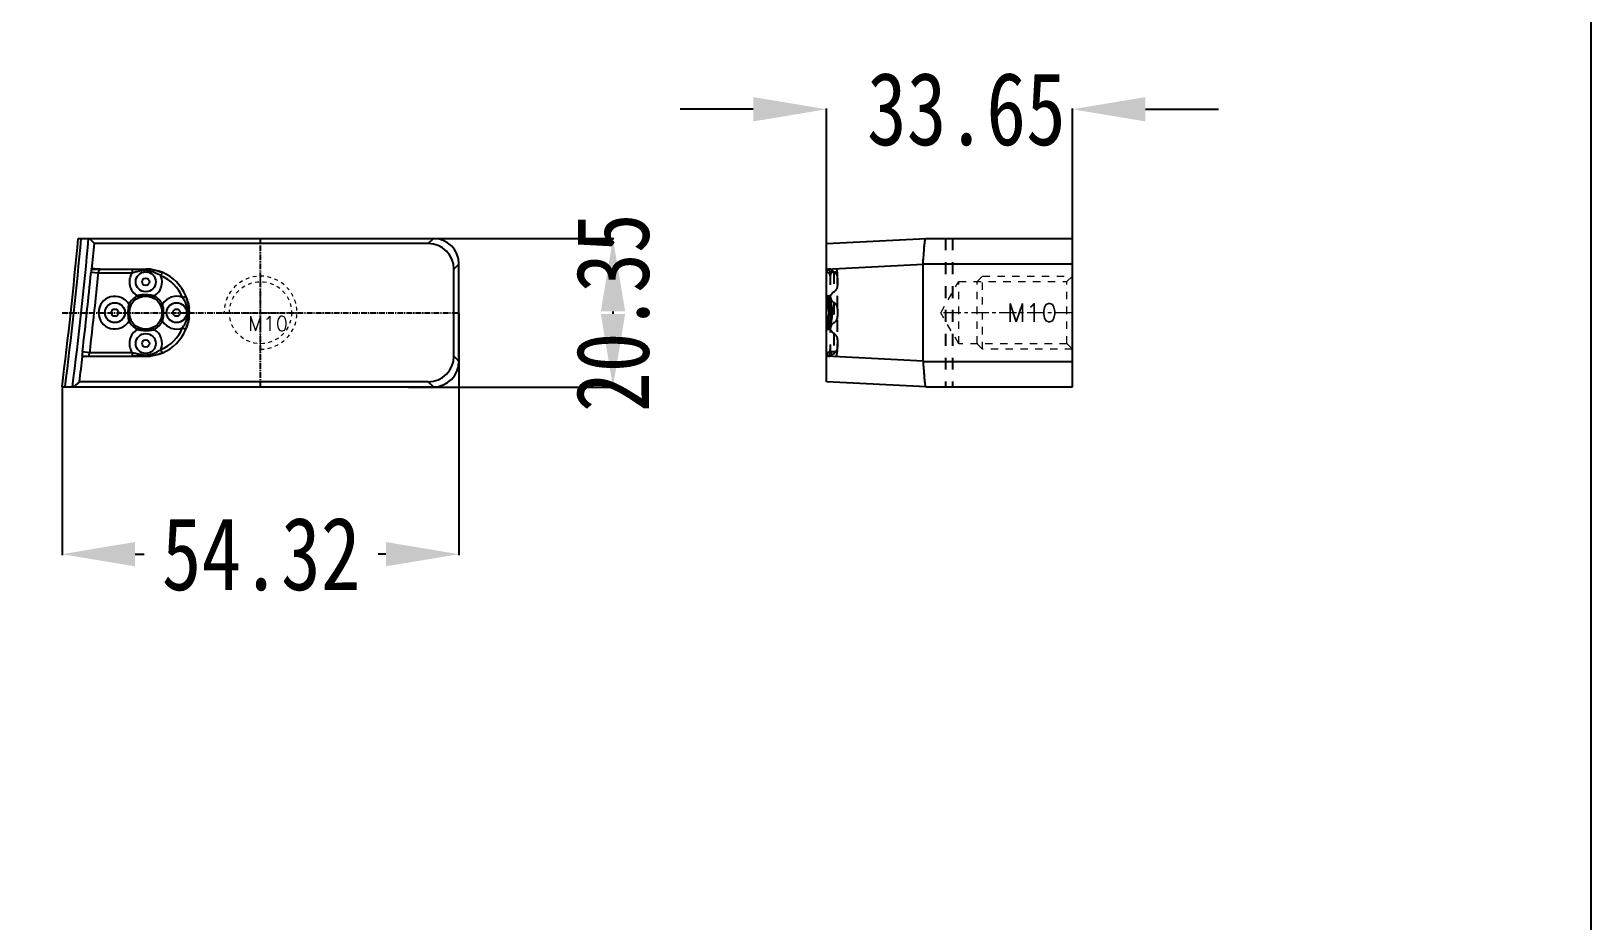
# Model space of a CAD drawing. Header units: millimetres. Extents: x 309 to 11345, y -1340 to 1318.
# Drawn here: x 3050.8 to 3264.3, y -558.3 to -436.5 of the extents above; entities that cross this region are included whole.
import ezdxf
from ezdxf.enums import TextEntityAlignment as Align

# ---------------------------------------------------------------- set-up
doc = ezdxf.new("R2010")
doc.units = ezdxf.units.MM
doc.header["$LTSCALE"] = 16.335
doc.header["$PDMODE"] = 3
doc.header["$PDSIZE"] = 0.3125
doc.linetypes.add('CENTER', pattern=[0.6, 0.375, -0.075, 0.075, -0.075])
doc.linetypes.add('HIDDEN', pattern=[0.2, 0.1, -0.1])
doc.layers.get('0').update_dxf_attribs({"linetype": 'CONTINUOUS'})
doc.layers.get('Defpoints').update_dxf_attribs({"linetype": 'CONTINUOUS'})
doc.layers.add('DEFAULT_2', color=8, linetype='HIDDEN')
doc.layers.add('screw', color=33, linetype='CONTINUOUS', lineweight=13)
doc.styles.get("Standard").update_dxf_attribs({"font": 'txt', "width": 0.8})
doc.styles.add('TXT', font='txt.shx', dxfattribs={"bigfont": 'gbcbig.shx'})
doc.dimstyles.new('STANDARD$0', dxfattribs={"dimscale": 2, "dimtxt": 3, "dimasz": 3, "dimexe": 1.25, "dimexo": 0.625, "dimgap": 0.5, "dimtad": 0, "dimdsep": 46, "dimlunit": 6, "dimtxsty": 'Standard', "dimblk": 'CLOSEDBLANK', "dimcen": 0, "dimclrt": 2, "dimazin": 2, "dimtfac": 2, "dimtmove": 1, "dimatfit": 3, "dimfxl": 0, "dimtolj": 1, "dimtzin": 0, "dimarcsym": 0})

# ---------------------------------------------------------------- blocks, each defined once
blk = doc.blocks.new('screw_m10_g')
at = {"layer": 'screw', "color": 1, "linetype": 'CENTER', "ltscale": 0.310989}
for p, q in [((0, -5.5), (0, 5.5)), ((-5.5, 0), (5.5, 0))]:
    blk.add_line(p, q, dxfattribs=at)
at = {"layer": 'screw', "color": 33, "linetype": 'HIDDEN', "ltscale": 0.310989}
blk.add_circle((0, 0), 4.25, dxfattribs=at)
at = {"layer": 'screw', "color": 92, "linetype": 'HIDDEN', "ltscale": 0.310989}
blk.add_arc((0, 0), 5, 270, 180, dxfattribs=at)
at = {"layer": 'screw', "color": 6, "style": 'TXT'}
blk.add_text('M10', height=2, dxfattribs=at).set_placement((-1.7, -2.5))
blk = doc.blocks.new('*D233')
at = {"color": 4, "lineweight": -2}
for p, q in [((3109.35, -475.07), (3109.35, -508.19)), ((3055.03, -485.24), (3055.03, -508.19)), ((3065.03, -508.07), (3066.28, -508.07)), ((3099.35, -508.07), (3098.28, -508.07))]:
    blk.add_line(p, q, dxfattribs=at)
at = {"color": 4}
for points in [[(3065.03, -506.4), (3065.03, -509.73), (3055.03, -508.07)], [(3099.35, -506.4), (3099.35, -509.73), (3109.35, -508.07)]]:
    blk.add_solid(points, dxfattribs=at)
at = {"layer": 'Defpoints', "color": 0}
for p in [(3109.35, -475), (3055.03, -485.18), (3055.03, -508.07)]:
    blk.add_point(p, dxfattribs=at)
at = {"color": 6, "insert": (3082.28, -508.07), "char_height": 10, "attachment_point": 5}
blk.add_mtext('\\A1;54.32', dxfattribs=at)
blk = doc.blocks.new('*D234')
at = {"color": 4, "lineweight": -2}
for p, q in [((3102.43, -464.83), (3130.56, -464.83)), ((3130.43, -474.83), (3130.43, -475.18)), ((3102.43, -485.18), (3130.56, -485.18))]:
    blk.add_line(p, q, dxfattribs=at)
at = {"color": 4}
for points in [[(3128.77, -474.83), (3132.1, -474.83), (3130.43, -464.83)], [(3128.77, -475.18), (3132.1, -475.18), (3130.43, -485.18)]]:
    blk.add_solid(points, dxfattribs=at)
at = {"layer": 'Defpoints', "color": 0}
for p in [(3102.36, -464.83), (3102.36, -485.18), (3130.43, -485.18)]:
    blk.add_point(p, dxfattribs=at)
at = {"color": 6, "insert": (3130.43, -475), "char_height": 10, "attachment_point": 5, "rotation": 90}
blk.add_mtext('\\A1;20.35', dxfattribs=at)
blk = doc.blocks.new('*D235')
at = {"color": 4, "lineweight": -2}
for p, q in [((3149.64, -447.16), (3139.64, -447.16)), ((3159.64, -465.48), (3159.64, -447.03)), ((3193.3, -469.94), (3193.3, -447.03)), ((3203.3, -447.16), (3213.3, -447.16))]:
    blk.add_line(p, q, dxfattribs=at)
at = {"color": 4}
for points in [[(3149.64, -445.49), (3149.64, -448.82), (3159.64, -447.16)], [(3203.3, -445.49), (3203.3, -448.82), (3193.3, -447.16)]]:
    blk.add_solid(points, dxfattribs=at)
at = {"layer": 'Defpoints', "color": 0}
for p in [(3159.64, -447.16), (3159.64, -465.55), (3193.3, -470)]:
    blk.add_point(p, dxfattribs=at)
at = {"color": 6, "insert": (3178.8, -447.16), "char_height": 10, "attachment_point": 5}
blk.add_mtext('\\A1;33.65', dxfattribs=at)

msp = doc.modelspace()

# ---------------------------------------------------------------- linework, layer by layer
at = {"color": 7, "linetype": 'Continuous'}
for p, q in [((3057.25, -464.831), (3105.879, -464.831)), ((3058.815, -464.831), (3059.468, -465.547)), ((3105.163, -465.547), (3105.879, -464.831)), ((3159.644, -465.547), (3173.297, -464.831)), ((3173.297, -464.831), (3193.297, -464.831)), ((3193.297, -485.177), (3193.297, -464.831)), ((3105.163, -465.547), (3059.468, -465.547)), ((3159.644, -484.461), (3159.644, -465.547)), ((3059.015, -469.454), (3060.014, -469.553)), ((3059.133, -469.051), (3066.49, -469.051)), ((3060.014, -469.553), (3064.618, -469.553)), ((3068.577, -469.968), (3068.769, -469.505)), ((3108.658, -469.042), (3109.352, -468.348)), ((3108.658, -480.966), (3108.658, -469.042)), ((3109.352, -481.66), (3109.352, -468.348)), ((3159.644, -469.042), (3172.878, -468.348)), ((3172.878, -468.331), (3193.297, -468.331)), ((3172.878, -481.66), (3172.878, -468.348)), ((3065.344, -472.704), (3065.477, -472.972)), ((3067.637, -472.704), (3067.503, -472.972)), ((3071.526, -472.918), (3071.99, -472.726)), ((3064.19, -473.857), (3064.458, -473.991)), ((3068.791, -473.857), (3068.522, -473.991)), ((3064.19, -476.151), (3064.458, -476.017)), ((3065.344, -477.304), (3065.477, -477.036)), ((3067.637, -477.304), (3067.503, -477.036)), ((3068.791, -476.151), (3068.522, -476.017)), ((3071.526, -477.09), (3071.99, -477.282)), ((3068.769, -480.503), (3068.577, -480.039)), ((3057.836, -480.337), (3058.833, -480.454)), ((3057.841, -480.956), (3066.49, -480.956)), ((3058.833, -480.454), (3064.618, -480.454)), ((3064.618, -480.454), (3064.618, -480.956)), ((3109.352, -481.66), (3108.658, -480.966)), ((3172.878, -481.66), (3159.644, -480.966)), ((3172.878, -481.677), (3193.297, -481.677)), ((3057.415, -484.461), (3056.605, -485.177)), ((3105.163, -484.461), (3057.415, -484.461)), ((3105.879, -485.177), (3105.163, -484.461)), ((3173.297, -485.177), (3159.644, -484.461)), ((3055.034, -485.177), (3105.879, -485.177)), ((3173.297, -485.177), (3193.297, -485.177))]:
    msp.add_line(p, q, dxfattribs=at)
at = {"color": 1, "linetype": 'CENTER', "ltscale": 0.126546}
for p, q in [((3082.193, -485.177), (3082.193, -464.831)), ((3055.034, -475.004), (3109.352, -475.004))]:
    msp.add_line(p, q, dxfattribs=at)
msp.add_lwpolyline([(2842.221, -267.295), (3264.25, -267.295), (3264.25, -680.055), (2842.221, -680.055)], close=True)
at = {"color": 7, "linetype": 'Continuous'}
for centre, radius in [((3066.49, -470.781), 1.368), ((3066.49, -470.781), 0.497), ((3062.267, -475.004), 1.368), ((3066.49, -475.004), 2.276), ((3070.713, -475.004), 1.368), ((3062.267, -475.004), 0.497), ((3070.713, -475.004), 0.497), ((3066.49, -479.227), 1.368), ((3066.49, -479.227), 0.497)]:
    msp.add_circle(centre, radius, dxfattribs=at)
for centre, radius, start, end in [((2456.152, -409.646), 603.626, 352.811863, 354.754593), ((2456.152, -409.646), 604.043, 352.816846, 354.758219), ((2456.152, -409.646), 605.047, 352.828829, 354.766943), ((3105.852, -468.331), 3.5, 0, 90), ((2456.152, -409.646), 605.9, 354.373448, 354.706384), ((2456.152, -409.646), 605.822, 353.299133, 354.334431), ((2456.152, -409.646), 606.827, 353.299133, 354.334431), ((3088.153, -472.341), 29.281, 173.53179, 174.3423), ((3066.49, -470.781), 2.239, 146.75294, 239.18722), ((3064.409, -393.22), 75.832, 270.15809, 270.67199), ((3063.504, -463.975), 5.689, 281.29729, 282.46748), ((3066.49, -475.004), 5.953, 270, 90), ((3066.49, -470.781), 2.239, 300.81278, 21.27583), ((3065.116, -475.062), 6.158, 55.80502, 56.44836), ((3066.49, -475.004), 5.451, 22.50432, 67.49567), ((3062.267, -475.004), 2.239, 30.81278, 329.18722), ((3066.49, -475.004), 2.57, 116.49769, 153.50231), ((3066.503, -482.095), 9.524, 88.26416, 90.07492), ((3066.49, -475.004), 2.57, 26.49769, 63.50231), ((3070.713, -475.004), 2.239, 68.72416, 149.18722), ((3063.714, -478.169), 9.412, 33.48411, 33.90864), ((3066.129, -475.163), 6.347, 14.9982, 22.58012), ((3073.577, -474.992), 9.52, 178.26159, 180.07482), ((3059.405, -475.016), 9.518, 358.26047, 0.07381), ((3072.257, -497.689), 22.698, 89.66367, 89.91489), ((3066.49, -475.004), 2.57, 206.49769, 243.50231), ((3066.49, -479.227), 2.239, 120.81278, 213.24704), ((3066.478, -467.912), 9.524, 268.26416, 270.07492), ((3066.49, -475.004), 2.57, 296.49769, 333.50231), ((3066.49, -479.227), 2.239, 338.72417, 59.18722), ((3066.49, -475.004), 5.451, 292.50433, 337.49567), ((3070.713, -475.004), 2.239, 210.81278, 291.27583), ((3066.069, -473.418), 6.577, 326.06627, 329.31307), ((3066.525, -473.693), 6.045, 329.34385, 331.16348), ((3066.243, -474.888), 6.225, 337.37944, 342.77675), ((3065.922, -474.783), 6.563, 342.73364, 345.12222), ((2456.152, -409.646), 605.9, 352.907172, 353.241034), ((3082.613, -483.306), 24.954, 173.71483, 174.75529), ((3087.765, -483.854), 30.135, 173.29779, 173.75188), ((3064.44, -552.69), 71.734, 89.32312, 89.85783), ((3105.852, -481.677), 3.5, 270, 0)]:
    msp.add_arc(centre, radius, start, end, dxfattribs=at)
for centre, major_axis, start_param, end_param in [((3105.153, -469.051), (-2.482, -2.482), 2.357564, 3.9256213), ((3105.153, -480.956), (2.482, -2.482), -0.7840286, 0.7840286)]:
    msp.add_ellipse(centre, major_axis=major_axis, ratio=0.9972647, start_param=start_param, end_param=end_param, dxfattribs=at)
for points, knots in [([(3172.878, -468.348), (3172.878, -468.12), (3172.916, -467.673), (3172.981, -467.026), (3173.007, -466.426), (3173.044, -465.9), (3173.09, -465.468), (3173.116, -465.138), (3173.199, -464.931), (3173.272, -464.852), (3173.297, -464.831)], [0, 0, 0, 0, 0.1911561, 0.3757807, 0.5457981, 0.6951762, 0.8181642, 0.9103238, 0.9728914, 1, 1, 1, 1]), ([(3060.014, -469.553), (3060.034, -469.487), (3060.073, -469.367), (3060.138, -469.202), (3060.183, -469.112), (3060.229, -469.045), (3060.245, -469.051)], [0, 0, 0, 0, 0.3693428, 0.6866477, 0.9066714, 1, 1, 1, 1]), ([(3065.258, -469.401), (3065.213, -469.412), (3065.038, -469.456), (3064.862, -469.501), (3064.732, -469.529)], [0, 0, 0, 0, 0.260413, 1, 1, 1, 1]), ([(3065.795, -469.277), (3065.748, -469.286), (3065.568, -469.323), (3065.39, -469.367), (3065.258, -469.401)], [0, 0, 0, 0, 0.2612728, 1, 1, 1, 1]), ([(3066.491, -469.203), (3066.431, -469.203), (3066.197, -469.21), (3065.965, -469.244), (3065.795, -469.277)], [0, 0, 0, 0, 0.2576401, 1, 1, 1, 1]), ([(3067.389, -469.107), (3067.502, -469.126), (3067.972, -469.219), (3068.432, -469.365), (3068.768, -469.504)], [0, 0, 0, 0, 0.2396336, 1, 1, 1, 1]), ([(3071.915, -473.576), (3071.888, -473.522), (3071.781, -473.316), (3071.659, -473.119), (3071.564, -472.976)], [0, 0, 0, 0, 0.2588521, 1, 1, 1, 1]), ([(3072.193, -474.298), (3072.176, -474.233), (3072.101, -473.986), (3072, -473.747), (3071.915, -473.576)], [0, 0, 0, 0, 0.2610802, 1, 1, 1, 1]), ([(3072.074, -476.078), (3072.106, -475.996), (3072.228, -475.646), (3072.292, -475.273), (3072.291, -474.99)], [0, 0, 0, 0, 0.237558, 1, 1, 1, 1]), ([(3072.291, -474.99), (3072.29, -474.931), (3072.28, -474.698), (3072.238, -474.466), (3072.193, -474.298)], [0, 0, 0, 0, 0.2556206, 1, 1, 1, 1]), ([(3071.82, -476.608), (3071.843, -476.567), (3071.936, -476.394), (3072.019, -476.216), (3072.074, -476.078)], [0, 0, 0, 0, 0.2424616, 1, 1, 1, 1]), ([(3067.865, -480.455), (3067.929, -480.424), (3068.174, -480.299), (3068.408, -480.153), (3068.577, -480.039)], [0, 0, 0, 0, 0.2605905, 1, 1, 1, 1]), ([(3058.738, -480.956), (3058.726, -480.96), (3058.712, -480.917), (3058.72, -480.875), (3058.733, -480.777), (3058.773, -480.638), (3058.811, -480.518), (3058.833, -480.454)], [0, 0, 0, 0, 0.0717998, 0.1601986, 0.2839109, 0.6127153, 1, 1, 1, 1]), ([(3064.618, -480.454), (3064.666, -480.464), (3064.862, -480.506), (3065.057, -480.556), (3065.205, -480.594)], [0, 0, 0, 0, 0.2409309, 1, 1, 1, 1]), ([(3065.205, -480.594), (3065.251, -480.606), (3065.446, -480.654), (3065.642, -480.701), (3065.792, -480.73)], [0, 0, 0, 0, 0.2372037, 1, 1, 1, 1]), ([(3065.792, -480.73), (3065.848, -480.741), (3066.078, -480.782), (3066.312, -480.804), (3066.49, -480.804)], [0, 0, 0, 0, 0.2420668, 1, 1, 1, 1]), ([(3066.49, -480.804), (3066.555, -480.805), (3066.807, -480.794), (3067.058, -480.746), (3067.239, -480.695)], [0, 0, 0, 0, 0.2561836, 1, 1, 1, 1]), ([(3067.239, -480.695), (3067.295, -480.679), (3067.508, -480.613), (3067.716, -480.527), (3067.865, -480.455)], [0, 0, 0, 0, 0.2596569, 1, 1, 1, 1]), ([(3172.878, -481.677), (3172.878, -481.905), (3172.917, -482.352), (3172.982, -482.999), (3173.008, -483.598), (3173.046, -484.123), (3173.091, -484.552), (3173.119, -484.879), (3173.202, -485.081), (3173.273, -485.157), (3173.297, -485.177)], [0, 0, 0, 0, 0.1922863, 0.3777874, 0.548395, 0.6979824, 0.8208781, 0.912638, 0.9740043, 1, 1, 1, 1])]:
    msp.add_open_spline(points, degree=3, knots=knots, dxfattribs=at)
for points in [[(3066.491, -469.203), (3066.734, -469.202), (3066.978, -469.239), (3067.212, -469.303)], [(3067.212, -469.303), (3067.45, -469.369), (3067.681, -469.463), (3067.902, -469.573)], [(3067.902, -469.573), (3068.115, -469.678), (3068.321, -469.798), (3068.519, -469.93)], [(3065.523, -472.651), (3065.463, -472.665), (3065.402, -472.683), (3065.344, -472.704)], [(3065.86, -472.596), (3065.747, -472.607), (3065.634, -472.624), (3065.523, -472.651)], [(3066.49, -472.571), (3066.28, -472.571), (3066.069, -472.575), (3065.86, -472.596)], [(3067.637, -472.704), (3067.368, -472.609), (3067.076, -472.584), (3066.791, -472.575)], [(3064.057, -475.004), (3064.057, -475.215), (3064.061, -475.426), (3064.082, -475.636)], [(3064.19, -473.857), (3064.095, -474.126), (3064.071, -474.418), (3064.062, -474.703)], [(3064.082, -475.636), (3064.094, -475.749), (3064.111, -475.862), (3064.137, -475.972)], [(3068.844, -474.037), (3068.829, -473.976), (3068.811, -473.916), (3068.791, -473.857)], [(3068.791, -476.151), (3068.885, -475.882), (3068.91, -475.59), (3068.919, -475.305)], [(3068.899, -474.375), (3068.887, -474.262), (3068.87, -474.148), (3068.844, -474.037)], [(3068.923, -475.004), (3068.923, -474.794), (3068.92, -474.584), (3068.899, -474.375)], [(3064.137, -475.972), (3064.152, -476.032), (3064.169, -476.092), (3064.19, -476.151)], [(3065.344, -477.304), (3065.613, -477.399), (3065.905, -477.423), (3066.19, -477.432)], [(3066.491, -477.437), (3066.701, -477.437), (3066.912, -477.433), (3067.121, -477.412)], [(3067.121, -477.412), (3067.234, -477.401), (3067.347, -477.384), (3067.457, -477.357)], [(3067.457, -477.357), (3067.518, -477.342), (3067.578, -477.325), (3067.637, -477.304)], [(3067.97, -480.775), (3067.726, -480.84), (3067.478, -480.891), (3067.227, -480.925)], [(3068.769, -480.503), (3068.509, -480.612), (3068.242, -480.702), (3067.97, -480.775)]]:
    msp.add_open_spline(points, degree=3, dxfattribs=at)
at = {"layer": 'DEFAULT_2', "color": 8, "linetype": 'HIDDEN'}
for p, q in [((3175.927, -464.831), (3175.927, -485.177)), ((3176.88, -464.831), (3176.88, -485.177)), ((3059.099, -469.015), (3059.066, -468.978)), ((3059.133, -469.051), (3059.099, -469.015)), ((3064.618, -469.051), (3064.618, -469.553)), ((3066.49, -469.051), (3066.49, -469.032)), ((3066.491, -469.203), (3066.49, -469.05)), ((3160.173, -469.553), (3160.173, -480.454)), ((3160.676, -469.413), (3160.676, -472.149)), ((3161.126, -469.454), (3161.126, -480.337)), ((3161.179, -470.284), (3161.179, -471.278)), ((3160.002, -472.737), (3159.644, -472.728)), ((3159.865, -472.972), (3159.865, -473.991)), ((3160.173, -472.702), (3160.176, -472.692)), ((3160.176, -472.692), (3160.188, -472.679)), ((3160.188, -472.679), (3160.186, -472.68)), ((3160.676, -473.636), (3160.676, -476.372)), ((3161.179, -474.507), (3161.179, -475.501)), ((3160.002, -477.271), (3159.644, -477.28)), ((3159.865, -476.017), (3159.865, -477.036)), ((3160.173, -477.304), (3160.173, -477.302)), ((3160.176, -477.316), (3160.173, -477.306)), ((3160.186, -477.328), (3160.178, -477.319)), ((3160.188, -477.329), (3160.186, -477.328)), ((3160.676, -477.859), (3160.676, -480.595)), ((3161.179, -478.73), (3161.179, -479.724)), ((3057.763, -481.025), (3057.841, -480.956)), ((3066.49, -480.805), (3066.49, -480.958)), ((3066.49, -480.976), (3066.49, -480.956)), ((3160.356, -480.73), (3160.421, -480.804))]:
    msp.add_line(p, q, dxfattribs=at)
for points in [[(3160.173, -472.706), (3160.174, -472.697), (3160.178, -472.689)], [(3160.178, -477.319), (3160.174, -477.311), (3160.173, -477.302)]]:
    msp.add_lwpolyline(points, dxfattribs=at)
for centre, radius, start, end in [((3085.156, -472.005), 26.265, 173.38237, 173.52432), ((3066.49, -474.412), 5.38, 85.46182, 90.00139), ((3066.473, -474.582), 5.551, 80.5054, 85.42446), ((3159.67, -469.553), 0.503, 0, 93), ((3161.091, -470.925), 2.185, 122.54366, 123.33602), ((3161.191, -471.072), 2.364, 121.98843, 122.67206), ((3160.042, -469.537), 0.506, 75.78374, 92.94256), ((3161.813, -470.127), 1.66, 159.75956, 161.95718), ((3161.179, -468.542), 1.006, 221.11962, 240), ((3161.06, -476.228), 6.772, 92.78138, 93.5036), ((3160.173, -470.284), 1.006, 0.00004, 59.99973), ((3159.625, -469.453), 1.5, 0.03889, 18.46564), ((3160.173, -471.278), 1.006, 300.00027, 359.99996), ((3066.457, -474.937), 2.195, 107.179, 116.48967), ((3066.474, -474.988), 2.249, 103.44973, 107.18007), ((3066.49, -475.069), 2.332, 83.96158, 101.44124), ((3066.496, -475.038), 2.301, 78.35782, 83.9621), ((3066.501, -475.013), 2.275, 76.33085, 78.35201), ((3066.513, -474.963), 2.223, 63.56063, 76.34614), ((3159.669, -473.951), 1.226, 78.86305, 91.17719), ((3160.01, -472.437), 0.3, 268.5, 333.50392), ((3161.179, -472.765), 1.006, 180, 240), ((3164.693, -472.706), 4.53, 186.67738, 188.79991), ((3161.179, -473.02), 1.006, 120, 153.5039), ((3160.173, -474.507), 1.006, 0.00004, 59.99973), ((3066.575, -475.004), 2.352, 173.95671, 180.002), ((3066.525, -474.999), 2.301, 168.37235, 173.95723), ((3066.462, -474.985), 2.237, 155.2867, 168.38709), ((3066.423, -475.038), 2.195, 197.21769, 206.48977), ((3066.411, -474.964), 2.182, 153.50458, 155.22242), ((3066.557, -474.97), 2.195, 17.15521, 26.48963), ((3066.57, -475.043), 2.182, 333.50456, 335.21674), ((3066.518, -475.023), 2.237, 335.28097, 348.37441), ((3066.456, -475.009), 2.301, 348.35969, 353.95181), ((3066.405, -475.004), 2.352, 353.95129, 359.9973), ((3066.798, -475.025), 5.665, 0.33512, 7.29743), ((3066.792, -474.983), 5.67, 352.74988, 359.90339), ((3160.89, -645.661), 170.671, 90.15745, 90.29342), ((3157.028, -475.007), 3.251, 0.04994, 4.16924), ((3160.173, -475.501), 1.006, 300.00027, 359.99996), ((3066.467, -475.045), 2.223, 243.56063, 256.34679), ((3066.485, -474.97), 2.301, 258.35844, 263.96209), ((3066.491, -474.938), 2.332, 263.96158, 281.44045), ((3066.507, -475.02), 2.249, 281.48677, 287.18002), ((3066.524, -475.071), 2.195, 287.17896, 296.48967), ((3159.67, -476.055), 1.227, 268.81411, 281.10157), ((3160.01, -477.571), 0.3, 26.49608, 91.5), ((3161.179, -477.243), 1.006, 120, 180), ((3161.179, -476.988), 1.006, 206.4961, 240), ((3160.173, -478.73), 1.006, 0.00004, 59.99973), ((3160.173, -479.724), 1.006, 300.00027, 359.99996), ((3066.795, -413.131), 67.845, 269.25363, 269.74272), ((3066.465, -475.256), 5.72, 270.25589, 277.65957), ((3159.67, -480.454), 0.503, 267, 0), ((3160.076, -480.506), 0.432, 179.96751, 200.98954), ((3160.311, -480.251), 0.783, 236.88163, 244.71618), ((3160.042, -480.47), 0.506, 267.05744, 284.21626), ((3161.74, -479.899), 1.586, 198.2601, 199.77014), ((3161.179, -481.466), 1.006, 120, 138.88038), ((3161.176, -488.575), 8.238, 90.34889, 91.55887)]:
    msp.add_arc(centre, radius, start, end, dxfattribs=at)
for points, knots in [([(3060.245, -469.051), (3060.111, -469.047), (3059.913, -469.041), (3059.655, -469.031), (3059.479, -469.023), (3059.326, -469.013), (3059.201, -469.005), (3059.122, -468.991), (3059.075, -468.987), (3059.066, -468.978)], [0, 0, 0, 0, 0.3400391, 0.5031541, 0.6542924, 0.7870225, 0.8937272, 0.9666062, 1, 1, 1, 1]), ([(3065.298, -469.046), (3065.396, -469.045), (3065.794, -469.038), (3066.191, -469.034), (3066.49, -469.032)], [0, 0, 0, 0, 0.24678, 1, 1, 1, 1]), ([(3160.016, -469.032), (3160.01, -469.032), (3159.989, -469.045), (3159.946, -469.062), (3159.886, -469.098), (3159.791, -469.166), (3159.679, -469.293), (3159.644, -469.432), (3159.644, -469.504)], [0, 0, 0, 0, 0.0297, 0.108494, 0.2221345, 0.3576393, 0.6590611, 1, 1, 1, 1]), ([(3159.644, -469.505), (3159.648, -469.478), (3159.663, -469.384), (3159.694, -469.289), (3159.736, -469.233)], [0, 0, 0, 0, 0.2754846, 1, 1, 1, 1]), ([(3160.173, -469.968), (3160.173, -469.845), (3160.048, -469.582), (3159.775, -469.498), (3159.644, -469.505)], [0, 0, 0, 0, 0.4857179, 1, 1, 1, 1]), ([(3160.421, -469.203), (3160.42, -469.202), (3160.416, -469.212), (3160.41, -469.219), (3160.4, -469.241), (3160.38, -469.279), (3160.347, -469.344), (3160.302, -469.436), (3160.255, -469.548), (3160.196, -469.724), (3160.173, -469.869), (3160.173, -469.968)], [0, 0, 0, 0, 0.0054891, 0.0220988, 0.0491776, 0.0860019, 0.1859358, 0.3152093, 0.4664017, 0.6329343, 1, 1, 1, 1]), ([(3160.173, -469.553), (3160.173, -469.52), (3160.216, -469.446), (3160.304, -469.336), (3160.378, -469.252), (3160.421, -469.203)], [0, 0, 0, 0, 0.2316623, 0.5495722, 1, 1, 1, 1]), ([(3160.253, -469.401), (3160.232, -469.427), (3160.199, -469.473), (3160.173, -469.529), (3160.173, -469.553)], [0, 0, 0, 0, 0.5752054, 1, 1, 1, 1]), ([(3161.126, -469.454), (3161.003, -469.455), (3160.778, -469.46), (3160.512, -469.477), (3160.342, -469.497), (3160.254, -469.514), (3160.203, -469.527), (3160.173, -469.545), (3160.173, -469.553)], [0, 0, 0, 0, 0.3805068, 0.7007521, 0.8231434, 0.9146398, 0.9730348, 1, 1, 1, 1]), ([(3160.299, -469.505), (3160.286, -469.508), (3160.247, -469.516), (3160.206, -469.524), (3160.184, -469.539)], [0, 0, 0, 0, 0.3402363, 1, 1, 1, 1]), ([(3160.421, -469.203), (3160.427, -469.197), (3160.306, -469.332), (3160.301, -469.339), (3160.253, -469.401)], [0, 0, 0, 0, 0.0945593, 1, 1, 1, 1]), ([(3160.421, -469.203), (3160.428, -469.194), (3160.381, -469.271), (3160.366, -469.307), (3160.304, -469.43), (3160.272, -469.508), (3160.256, -469.553)], [0, 0, 0, 0, 0.0845742, 0.3094062, 0.6289704, 1, 1, 1, 1]), ([(3160.096, -469.723), (3160.108, -469.742), (3160.15, -469.818), (3160.173, -469.905), (3160.173, -469.968)], [0, 0, 0, 0, 0.2649591, 1, 1, 1, 1]), ([(3160.173, -472.918), (3160.173, -472.89), (3160.124, -472.824), (3160.003, -472.767), (3159.835, -472.732), (3159.709, -472.724), (3159.644, -472.726)], [0, 0, 0, 0, 0.1405172, 0.365814, 0.6742658, 1, 1, 1, 1]), ([(3159.644, -472.726), (3159.654, -472.911), (3159.682, -473.287), (3159.807, -473.844), (3159.959, -474.406), (3160.002, -474.796), (3160.016, -474.992)], [0, 0, 0, 0, 0.2416528, 0.4901189, 0.743724, 1, 1, 1, 1]), ([(3159.741, -473.548), (3159.727, -473.479), (3159.679, -473.207), (3159.658, -472.931), (3159.644, -472.726)], [0, 0, 0, 0, 0.2540382, 1, 1, 1, 1]), ([(3160.173, -472.704), (3160.173, -472.774), (3160.098, -472.926), (3159.942, -472.974), (3159.865, -472.972)], [0, 0, 0, 0, 0.4802161, 1, 1, 1, 1]), ([(3160.002, -472.737), (3159.98, -472.757), (3159.902, -472.809), (3159.865, -472.909), (3159.865, -472.972)], [0, 0, 0, 0, 0.3227861, 1, 1, 1, 1]), ([(3160.173, -472.918), (3160.173, -472.878), (3160.078, -472.788), (3159.975, -472.762), (3159.906, -472.748)], [0, 0, 0, 0, 0.3608774, 1, 1, 1, 1]), ([(3160.173, -472.704), (3160.173, -472.678), (3160.18, -472.641), (3160.211, -472.606), (3160.231, -472.587), (3160.296, -472.568), (3160.279, -472.571)], [0, 0, 0, 0, 0.4206416, 0.5816261, 0.7204521, 1, 1, 1, 1]), ([(3160.173, -472.704), (3160.173, -472.678), (3160.18, -472.641), (3160.211, -472.606), (3160.231, -472.587), (3160.296, -472.568), (3160.279, -472.571)], [0, 0, 0, 0, 0.4206416, 0.5816261, 0.7204521, 1, 1, 1, 1]), ([(3160.421, -474.99), (3160.42, -474.598), (3160.315, -473.907), (3160.173, -473.221), (3160.173, -472.918)], [0, 0, 0, 0, 0.5642416, 1, 1, 1, 1]), ([(3160.173, -472.918), (3160.173, -472.943), (3160.175, -473.049), (3160.184, -473.154), (3160.193, -473.233)], [0, 0, 0, 0, 0.2423025, 1, 1, 1, 1]), ([(3160.279, -472.571), (3160.276, -472.572), (3160.235, -472.583), (3160.196, -472.614), (3160.182, -472.651)], [0, 0, 0, 0, 0.0777683, 1, 1, 1, 1]), ([(3160.216, -473.399), (3160.225, -473.46), (3160.27, -473.722), (3160.322, -473.983), (3160.353, -474.185)], [0, 0, 0, 0, 0.2303549, 1, 1, 1, 1]), ([(3072.462, -474.992), (3072.463, -474.992), (3072.415, -474.988), (3072.414, -474.991), (3072.39, -474.991)], [0, 0, 0, 0, 0.0321801, 1, 1, 1, 1]), ([(3160.016, -474.992), (3160.003, -475.19), (3159.963, -475.585), (3159.809, -476.153), (3159.682, -476.716), (3159.655, -477.095), (3159.644, -477.282)], [0, 0, 0, 0, 0.2562864, 0.5098808, 0.7583485, 1, 1, 1, 1]), ([(3160.173, -473.857), (3160.173, -473.901), (3160.05, -473.985), (3159.939, -473.992), (3159.865, -473.991)], [0, 0, 0, 0, 0.3743667, 1, 1, 1, 1]), ([(3159.865, -473.991), (3159.865, -474.157), (3159.938, -474.493), (3160.003, -474.83), (3160.002, -475.005)], [0, 0, 0, 0, 0.4866658, 1, 1, 1, 1]), ([(3160.002, -475.004), (3160.002, -475.179), (3159.938, -475.516), (3159.865, -475.851), (3159.865, -476.017)], [0, 0, 0, 0, 0.5132581, 1, 1, 1, 1]), ([(3159.865, -476.017), (3159.865, -475.973), (3159.876, -475.789), (3159.917, -475.61), (3159.945, -475.473)], [0, 0, 0, 0, 0.240925, 1, 1, 1, 1]), ([(3160.173, -473.857), (3160.173, -474.047), (3160.239, -474.428), (3160.279, -474.81), (3160.279, -475.005)], [0, 0, 0, 0, 0.4948026, 1, 1, 1, 1]), ([(3160.173, -473.857), (3160.173, -474.047), (3160.239, -474.427), (3160.279, -474.81), (3160.279, -475.004)], [0, 0, 0, 0, 0.4948011, 1, 1, 1, 1]), ([(3160.279, -475.004), (3160.279, -475.198), (3160.238, -475.581), (3160.173, -475.961), (3160.173, -476.151)], [0, 0, 0, 0, 0.5051796, 1, 1, 1, 1]), ([(3160.279, -475.005), (3160.279, -475.198), (3160.238, -475.581), (3160.173, -475.961), (3160.173, -476.151)], [0, 0, 0, 0, 0.5051811, 1, 1, 1, 1]), ([(3160.216, -476.608), (3160.253, -476.364), (3160.367, -475.832), (3160.422, -475.287), (3160.421, -474.99)], [0, 0, 0, 0, 0.4545856, 1, 1, 1, 1]), ([(3160.377, -475.655), (3160.369, -475.716), (3160.336, -475.946), (3160.292, -476.174), (3160.261, -476.342)], [0, 0, 0, 0, 0.2650532, 1, 1, 1, 1]), ([(3160.353, -474.185), (3160.362, -474.244), (3160.397, -474.491), (3160.418, -474.74), (3160.42, -474.93)], [0, 0, 0, 0, 0.2381737, 1, 1, 1, 1]), ([(3160.42, -474.93), (3160.421, -474.992), (3160.42, -475.235), (3160.4, -475.476), (3160.377, -475.655)], [0, 0, 0, 0, 0.2569737, 1, 1, 1, 1]), ([(3159.644, -477.282), (3159.649, -477.214), (3159.669, -476.934), (3159.701, -476.654), (3159.744, -476.447)], [0, 0, 0, 0, 0.2453681, 1, 1, 1, 1]), ([(3160.173, -477.09), (3160.173, -477.118), (3160.124, -477.184), (3160.003, -477.241), (3159.835, -477.276), (3159.709, -477.284), (3159.644, -477.282)], [0, 0, 0, 0, 0.1405163, 0.365808, 0.6742581, 1, 1, 1, 1]), ([(3160.173, -476.151), (3160.173, -476.107), (3160.05, -476.023), (3159.939, -476.016), (3159.865, -476.017)], [0, 0, 0, 0, 0.3743668, 1, 1, 1, 1]), ([(3160.173, -477.302), (3160.172, -477.231), (3160.097, -477.082), (3159.942, -477.034), (3159.865, -477.036)], [0, 0, 0, 0, 0.4803562, 1, 1, 1, 1]), ([(3159.865, -477.036), (3159.865, -477.071), (3159.875, -477.134), (3159.936, -477.213), (3159.953, -477.239), (3160.01, -477.274), (3160.002, -477.271)], [0, 0, 0, 0, 0.3727349, 0.6809236, 0.9104249, 1, 1, 1, 1]), ([(3159.865, -477.036), (3159.865, -477.071), (3159.875, -477.134), (3159.936, -477.213), (3159.953, -477.239), (3160.01, -477.274), (3160.002, -477.271)], [0, 0, 0, 0, 0.3727349, 0.6809236, 0.9104249, 1, 1, 1, 1]), ([(3159.932, -477.21), (3159.926, -477.204), (3159.903, -477.175), (3159.885, -477.141), (3159.877, -477.114)], [0, 0, 0, 0, 0.2284159, 1, 1, 1, 1]), ([(3160.173, -477.09), (3160.173, -477.13), (3160.078, -477.22), (3159.975, -477.246), (3159.906, -477.259)], [0, 0, 0, 0, 0.3607627, 1, 1, 1, 1]), ([(3160.002, -477.271), (3160.001, -477.269), (3159.974, -477.254), (3159.951, -477.231), (3159.932, -477.21)], [0, 0, 0, 0, 0.0736028, 1, 1, 1, 1]), ([(3160.261, -476.342), (3160.249, -476.409), (3160.206, -476.657), (3160.173, -476.907), (3160.173, -477.09)], [0, 0, 0, 0, 0.2716813, 1, 1, 1, 1]), ([(3160.173, -477.09), (3160.173, -477.052), (3160.178, -476.89), (3160.197, -476.73), (3160.216, -476.608)], [0, 0, 0, 0, 0.2381458, 1, 1, 1, 1]), ([(3160.279, -477.437), (3160.263, -477.432), (3160.206, -477.412), (3160.174, -477.348), (3160.173, -477.306)], [0, 0, 0, 0, 0.2877383, 1, 1, 1, 1]), ([(3160.174, -477.324), (3160.178, -477.354), (3160.202, -477.403), (3160.247, -477.426), (3160.265, -477.432)], [0, 0, 0, 0, 0.6141627, 1, 1, 1, 1]), ([(3159.644, -480.503), (3159.775, -480.51), (3160.048, -480.426), (3160.173, -480.163), (3160.173, -480.039)], [0, 0, 0, 0, 0.5142823, 1, 1, 1, 1]), ([(3160.421, -480.804), (3160.438, -480.828), (3160.363, -480.703), (3160.339, -480.648), (3160.267, -480.496), (3160.201, -480.304), (3160.173, -480.129), (3160.173, -480.039)], [0, 0, 0, 0, 0.1066237, 0.2212035, 0.3597581, 0.6702878, 1, 1, 1, 1]), ([(3160.235, -480.396), (3160.226, -480.369), (3160.191, -480.253), (3160.173, -480.132), (3160.173, -480.039)], [0, 0, 0, 0, 0.2359699, 1, 1, 1, 1]), ([(3057.763, -481.025), (3057.772, -481.018), (3057.807, -481.013), (3057.871, -481.001), (3057.968, -480.993), (3058.143, -480.98), (3058.403, -480.968), (3058.621, -480.96), (3058.738, -480.956)], [0, 0, 0, 0, 0.0339836, 0.1027963, 0.2030405, 0.3299762, 0.6423208, 1, 1, 1, 1]), ([(3159.906, -480.448), (3159.885, -480.458), (3159.802, -480.492), (3159.71, -480.506), (3159.644, -480.503)], [0, 0, 0, 0, 0.2603323, 1, 1, 1, 1]), ([(3159.644, -480.503), (3159.654, -480.572), (3159.675, -480.705), (3159.8, -480.855), (3159.92, -480.925), (3159.99, -480.975), (3160.016, -480.976)], [0, 0, 0, 0, 0.3266848, 0.6218945, 0.8744234, 1, 1, 1, 1]), ([(3160.016, -480.976), (3160.015, -480.976), (3160.002, -480.969), (3159.989, -480.965), (3159.977, -480.959)], [0, 0, 0, 0, 0.0697663, 1, 1, 1, 1]), ([(3161.126, -480.337), (3161.003, -480.338), (3160.777, -480.344), (3160.485, -480.366), (3160.29, -480.396), (3160.201, -480.424), (3160.173, -480.445), (3160.173, -480.454)], [0, 0, 0, 0, 0.3786497, 0.6976073, 0.9112985, 0.9705751, 1, 1, 1, 1]), ([(3160.219, -480.42), (3160.212, -480.422), (3160.196, -480.429), (3160.173, -480.442), (3160.173, -480.454)], [0, 0, 0, 0, 0.3694492, 1, 1, 1, 1]), ([(3160.421, -480.804), (3160.465, -480.853), (3160.275, -480.64), (3160.22, -480.567), (3160.173, -480.488), (3160.173, -480.454)], [0, 0, 0, 0, 0.4503539, 0.7684701, 1, 1, 1, 1]), ([(3160.173, -480.454), (3160.173, -480.502), (3160.246, -480.601), (3160.314, -480.683), (3160.356, -480.73)], [0, 0, 0, 0, 0.4325636, 1, 1, 1, 1]), ([(3160.299, -480.398), (3160.291, -480.399), (3160.264, -480.405), (3160.237, -480.413), (3160.219, -480.42)], [0, 0, 0, 0, 0.291005, 1, 1, 1, 1]), ([(3160.421, -480.805), (3160.42, -480.806), (3160.414, -480.789), (3160.404, -480.778), (3160.387, -480.741), (3160.354, -480.679), (3160.304, -480.575), (3160.266, -480.486), (3160.248, -480.435)], [0, 0, 0, 0, 0.0187015, 0.0745348, 0.1644041, 0.2850734, 0.6042923, 1, 1, 1, 1])]:
    msp.add_open_spline(points, degree=3, knots=knots, dxfattribs=at)
for points in [[(3160.421, -469.203), (3160.356, -469.128), (3160.263, -469.071), (3160.166, -469.047)], [(3160.421, -469.203), (3160.356, -469.128), (3160.263, -469.071), (3160.166, -469.047)], [(3072.26, -473.52), (3072.329, -473.778), (3072.383, -474.041), (3072.417, -474.306)], [(3159.916, -474.271), (3159.865, -474.028), (3159.79, -473.791), (3159.741, -473.548)], [(3160.019, -472.938), (3159.972, -472.962), (3159.918, -472.973), (3159.865, -472.972)], [(3160.132, -472.84), (3160.104, -472.882), (3160.063, -472.916), (3160.019, -472.938)], [(3160.173, -472.704), (3160.173, -472.751), (3160.158, -472.8), (3160.132, -472.84)], [(3160.182, -472.651), (3160.176, -472.667), (3160.173, -472.685), (3160.173, -472.702)], [(3064.223, -475.004), (3064.224, -475.234), (3064.258, -475.466), (3064.326, -475.686)], [(3068.757, -475.004), (3068.757, -474.775), (3068.723, -474.543), (3068.656, -474.324)], [(3072.417, -475.698), (3072.384, -475.958), (3072.332, -476.215), (3072.265, -476.468)], [(3159.744, -476.447), (3159.794, -476.199), (3159.87, -475.958), (3159.922, -475.71)], [(3160.019, -473.974), (3159.969, -473.986), (3159.917, -473.991), (3159.865, -473.991)], [(3159.877, -474.166), (3159.87, -474.108), (3159.865, -474.049), (3159.865, -473.991)], [(3159.902, -474.324), (3159.892, -474.272), (3159.883, -474.219), (3159.877, -474.166)], [(3159.991, -474.812), (3159.973, -474.648), (3159.932, -474.487), (3159.902, -474.324)], [(3160.016, -475.004), (3159.995, -474.758), (3159.967, -474.512), (3159.916, -474.271)], [(3159.922, -475.71), (3159.971, -475.478), (3159.998, -475.241), (3160.016, -475.004)], [(3159.944, -475.473), (3159.96, -475.4), (3159.974, -475.326), (3159.984, -475.252)], [(3159.984, -475.252), (3159.996, -475.17), (3160.002, -475.087), (3160.002, -475.004)], [(3159.984, -475.252), (3159.996, -475.17), (3160.002, -475.087), (3160.002, -475.004)], [(3160.002, -475.004), (3160.002, -474.939), (3159.998, -474.874), (3159.991, -474.81)], [(3160.002, -475.004), (3160.002, -474.94), (3159.998, -474.876), (3159.991, -474.812)], [(3160.182, -474.037), (3160.177, -473.977), (3160.173, -473.917), (3160.173, -473.857)], [(3160.225, -474.375), (3160.209, -474.263), (3160.192, -474.15), (3160.182, -474.037)], [(3160.27, -474.767), (3160.26, -474.635), (3160.243, -474.503), (3160.224, -474.372)], [(3160.265, -475.305), (3160.274, -475.205), (3160.279, -475.104), (3160.279, -475.004)], [(3160.019, -476.034), (3159.969, -476.021), (3159.917, -476.016), (3159.865, -476.017)], [(3160.019, -477.069), (3159.972, -477.046), (3159.918, -477.035), (3159.865, -477.036)], [(3159.877, -477.114), (3159.869, -477.089), (3159.865, -477.062), (3159.865, -477.036)], [(3160.132, -477.168), (3160.104, -477.126), (3160.063, -477.092), (3160.019, -477.069)], [(3160.173, -477.304), (3160.173, -477.257), (3160.158, -477.208), (3160.132, -477.168)], [(3065.911, -480.971), (3065.703, -480.968), (3065.495, -480.964), (3065.287, -480.961)], [(3160.421, -480.805), (3160.356, -480.88), (3160.263, -480.937), (3160.166, -480.961)], [(3160.421, -480.805), (3160.356, -480.88), (3160.263, -480.937), (3160.166, -480.961)], [(3160.959, -481.025), (3161.067, -480.816), (3161.126, -480.573), (3161.126, -480.337)], [(3160.959, -481.025), (3161.01, -480.919), (3161.055, -480.809), (3161.082, -480.695)], [(3161.082, -480.695), (3161.11, -480.578), (3161.121, -480.457), (3161.126, -480.337)]]:
    msp.add_open_spline(points, degree=3, dxfattribs=at)
at = {"layer": 'screw', "color": 8, "linetype": 'HIDDEN', "ltscale": 0.621977}
for p, q in [((3175.297, -475.004), (3177.751, -470.754)), ((3177.751, -470.754), (3192.547, -470.754)), ((3177.751, -479.254), (3177.751, -470.754)), ((3192.547, -470.754), (3193.297, -470.004)), ((3192.547, -479.254), (3192.547, -470.754)), ((3177.751, -479.254), (3175.297, -475.004)), ((3192.547, -479.254), (3177.751, -479.254)), ((3193.297, -480.004), (3192.547, -479.254))]:
    msp.add_line(p, q, dxfattribs=at)
at = {"layer": 'screw', "color": 92, "linetype": 'HIDDEN', "ltscale": 0.621977}
for p, q in [((3180.251, -470.754), (3181.001, -470.004)), ((3180.251, -479.254), (3180.251, -470.754)), ((3181.001, -470.004), (3193.297, -470.004)), ((3181.001, -480.004), (3181.001, -470.004)), ((3181.001, -480.004), (3180.251, -479.254)), ((3193.297, -480.004), (3181.001, -480.004))]:
    msp.add_line(p, q, dxfattribs=at)
at = {"layer": 'screw', "color": 1, "linetype": 'CENTER', "ltscale": 0.388736}
msp.add_line((3193.297, -475.004), (3175.297, -475.004), dxfattribs=at)

# ---------------------------------------------------------------- block references
at = {"layer": 'screw'}
msp.add_blockref('screw_m10_g', (3082.193, -475.004), dxfattribs=at)

# ---------------------------------------------------------------- texts
at = {"layer": 'screw', "color": 6, "linetype": 'HIDDEN', "ltscale": 0.621977, "style": 'TXT'}
msp.add_text('M10', height=2.5, dxfattribs=at).set_placement((3187.774, -475.004), align=Align.MIDDLE)

# ---------------------------------------------------------------- dimensions: what is measured, and where the dimension line sits
for base, p1, p2, picture, middle in [((3159.644, -447.157), (3193.297, -470.004), (3159.644, -465.547), '*D235', (3178.8, -447.157)), ((3055.034, -508.068), (3109.352, -475.004), (3055.034, -485.177), '*D233', (3082.279, -508.068))]:
    dim = msp.add_linear_dim(base=base, p1=p1, p2=p2, dimstyle='STANDARD$0', override={"dimscale": 1, "dimtxt": 10, "dimasz": 10, "dimexe": 0.125, "dimexo": 0.0625, "dimgap": 0, "dimzin": 0, "dimlunit": 2, "dimclrd": 4, "dimclre": 4, "dimclrt": 6, "dimazin": 0, "dimtfac": 1, "dimtofl": 0, "dimtmove": 0})
    dim.commit()
    dim.dimension.update_dxf_attribs({"geometry": picture, "text_midpoint": middle, "dimtype": 160})
dim = msp.add_linear_dim(base=(3130.433, -485.177), p1=(3102.363, -464.831), p2=(3102.363, -485.177), angle=90, dimstyle='STANDARD$0', override={"dimscale": 1, "dimtxt": 10, "dimasz": 10, "dimexe": 0.125, "dimexo": 0.0625, "dimgap": 0, "dimzin": 0, "dimlunit": 2, "dimclrd": 4, "dimclre": 4, "dimclrt": 6, "dimazin": 0, "dimtfac": 1, "dimtofl": 0, "dimtmove": 0})
dim.commit()
dim.dimension.update_dxf_attribs({"geometry": '*D234', "text_midpoint": (3130.433, -475.004), "dimtype": 160})

doc.saveas('drawing.dxf')
